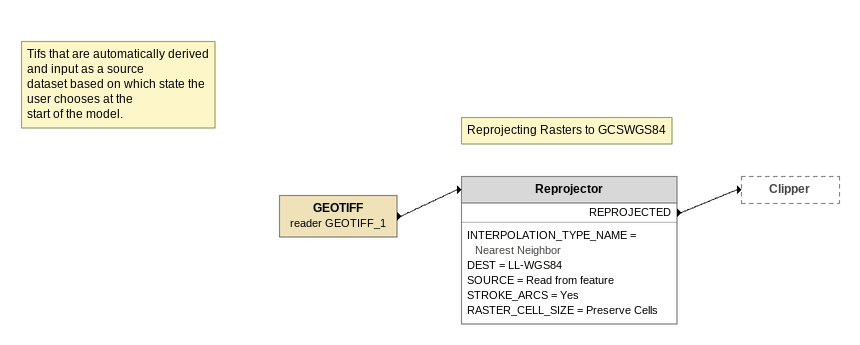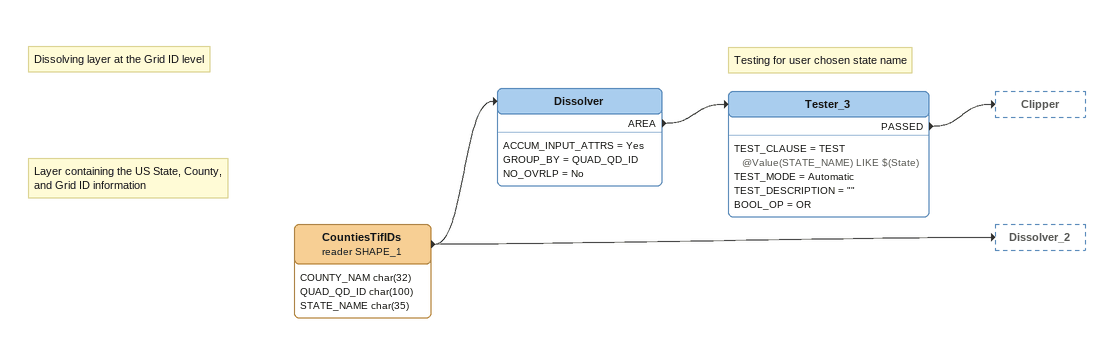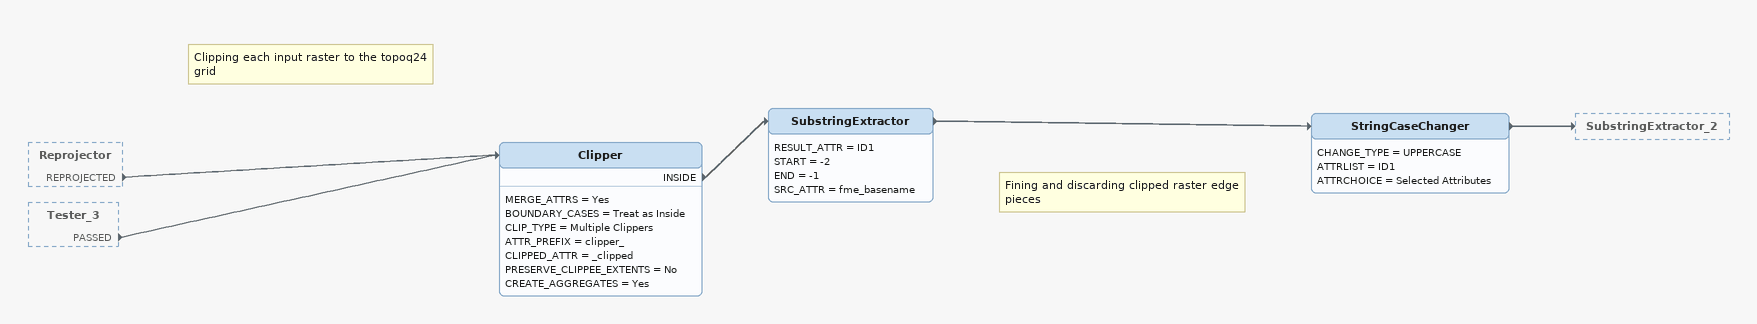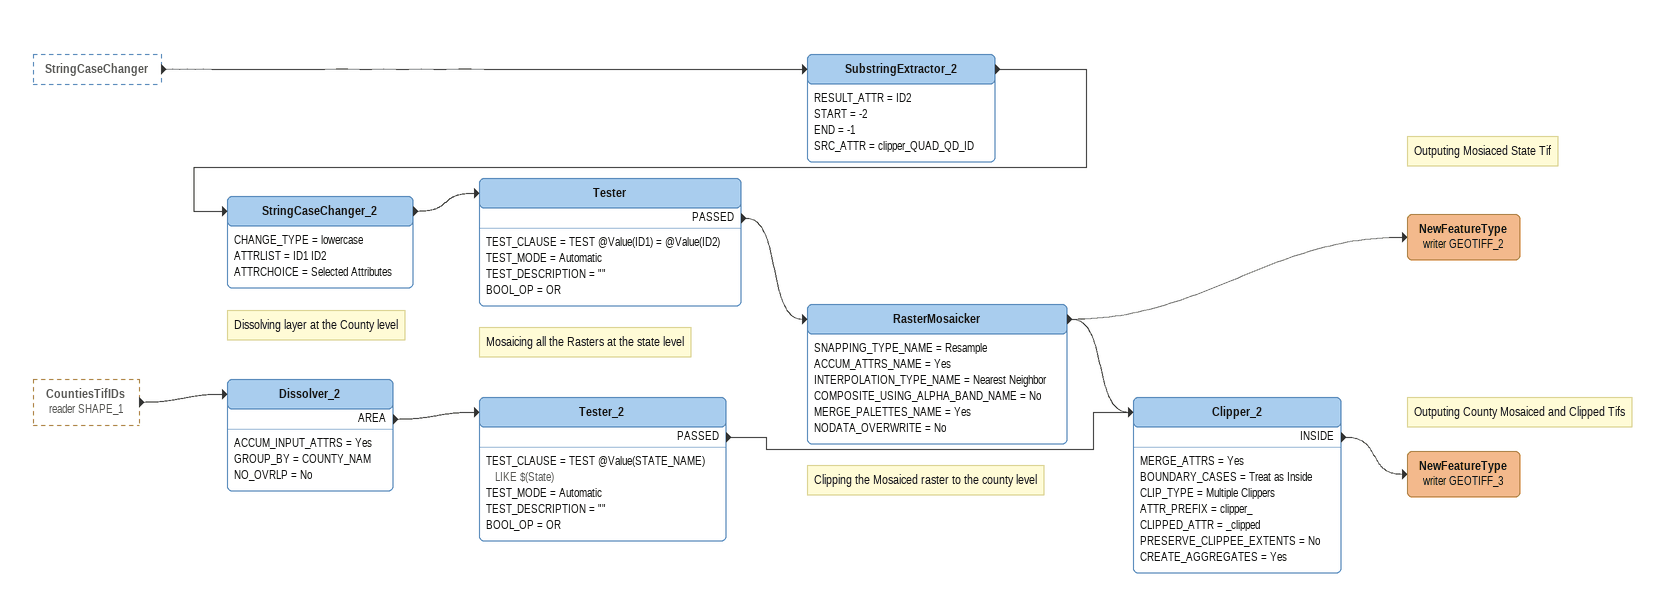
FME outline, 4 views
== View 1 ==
Note: Tifs that are automatically derived and input as a source / dataset based on which state the user chooses at the / start of the model.
GEOTIFF (reader GEOTIFF_1)
    -> Reprojector
Note: Reprojecting Rasters to GCSWGS84
Reprojector
    INTERPOLATION_TYPE_NAME = Nearest Neighbor
    DEST = LL-WGS84
    SOURCE = Read from feature
    STROKE_ARCS = Yes
    RASTER_CELL_SIZE = Preserve Cells
    REPROJECTED -> Clipper

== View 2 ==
Note: Layer containing the US State, County, and Grid ID information
CountiesTifIDs (reader SHAPE_1)
    attributes: COUNTY_NAM char(32), QUAD_QD_ID char(100), STATE_NAME char(35)
    -> Dissolver
    -> Dissolver_2
Note: Dissolving layer at the Grid ID level
Dissolver
    ACCUM_INPUT_ATTRS = Yes
    GROUP_BY = QUAD_QD_ID
    NO_OVRLP = No
    AREA -> Tester_3
Note: Testing for user chosen state name
Tester_3
    TEST_CLAUSE = TEST @Value(STATE_NAME) LIKE $(State)
    TEST_MODE = Automatic
    TEST_DESCRIPTION = ""
    BOOL_OP = OR
    PASSED -> Clipper

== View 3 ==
Reprojector [outside]
    REPROJECTED -> Clipper
Tester_3 [outside]
    PASSED -> Clipper
Note: Clipping each input raster to the topoq24 grid
Clipper
    MERGE_ATTRS = Yes
    BOUNDARY_CASES = Treat as Inside
    CLIP_TYPE = Multiple Clippers
    ATTR_PREFIX = clipper_
    CLIPPED_ATTR = _clipped
    PRESERVE_CLIPPEE_EXTENTS = No
    CREATE_AGGREGATES = Yes
    INSIDE -> SubstringExtractor
Note: Fining and discarding clipped raster edge pieces
SubstringExtractor
    RESULT_ATTR = ID1
    START = -2
    END = -1
    SRC_ATTR = fme_basename
    -> StringCaseChanger
StringCaseChanger
    CHANGE_TYPE = UPPERCASE
    ATTRLIST = ID1
    ATTRCHOICE = Selected Attributes
    -> SubstringExtractor_2

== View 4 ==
StringCaseChanger [outside]
    -> SubstringExtractor_2
CountiesTifIDs (reader SHAPE_1) [outside]
    -> Dissolver_2
SubstringExtractor_2
    RESULT_ATTR = ID2
    START = -2
    END = -1
    SRC_ATTR = clipper_QUAD_QD_ID
    -> StringCaseChanger_2
StringCaseChanger_2
    CHANGE_TYPE = lowercase
    ATTRLIST = ID1 ID2
    ATTRCHOICE = Selected Attributes
    -> Tester
Tester
    TEST_CLAUSE = TEST @Value(ID1) = @Value(ID2)
    TEST_MODE = Automatic
    TEST_DESCRIPTION = ""
    BOOL_OP = OR
    PASSED -> RasterMosaicker
Note: Mosaicing all the Rasters at the state level
RasterMosaicker
    SNAPPING_TYPE_NAME = Resample
    ACCUM_ATTRS_NAME = Yes
    INTERPOLATION_TYPE_NAME = Nearest Neighbor
    COMPOSITE_USING_ALPHA_BAND_NAME = No
    MERGE_PALETTES_NAME = Yes
    NODATA_OVERWRITE = No
    -> Clipper_2
    -> NewFeatureType (writer GEOTIFF_2)
Note: Outputing Mosiaced State Tif
NewFeatureType (writer GEOTIFF_2)
Note: Dissolving layer at the County level
Dissolver_2
    ACCUM_INPUT_ATTRS = Yes
    GROUP_BY = COUNTY_NAM
    NO_OVRLP = No
    AREA -> Tester_2
Tester_2
    TEST_CLAUSE = TEST @Value(STATE_NAME) LIKE $(State)
    TEST_MODE = Automatic
    TEST_DESCRIPTION = ""
    BOOL_OP = OR
    PASSED -> Clipper_2
Note: Clipping the Mosaiced raster to the county level
Clipper_2
    MERGE_ATTRS = Yes
    BOUNDARY_CASES = Treat as Inside
    CLIP_TYPE = Multiple Clippers
    ATTR_PREFIX = clipper_
    CLIPPED_ATTR = _clipped
    PRESERVE_CLIPPEE_EXTENTS = No
    CREATE_AGGREGATES = Yes
    INSIDE -> NewFeatureType (writer GEOTIFF_3)
Note: Outputing County Mosaiced and Clipped Tifs
NewFeatureType (writer GEOTIFF_3)
